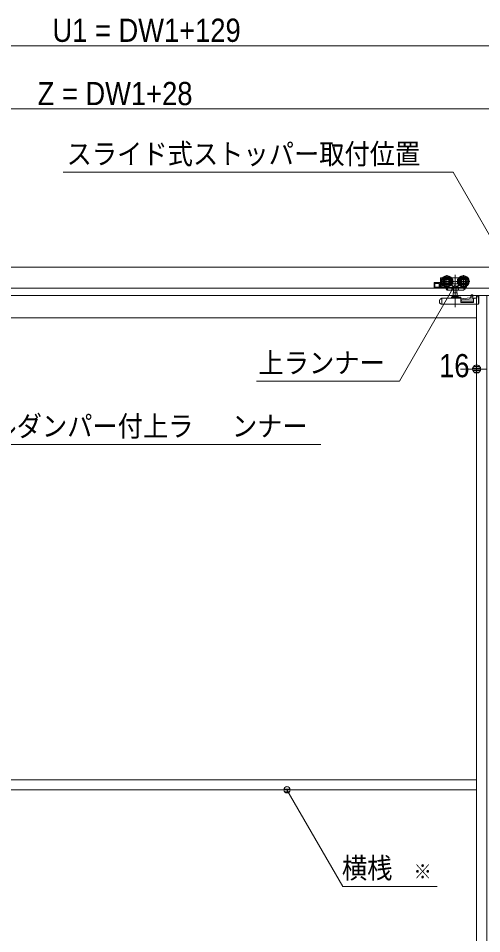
# Model space of a CAD drawing. Units: millimetres, scale not verified. Extents: x -6062 to 6062, y -3045 to 3045.
# Drawn here: x -4328 to -3596, y -703 to 743 of the extents above; entities that cross this region are included whole.
import ezdxf
from ezdxf.enums import TextEntityAlignment as Align

# ---------------------------------------------------------------- set-up
doc = ezdxf.new("R2010")
doc.units = ezdxf.units.MM
doc.header["$LTSCALE"] = 20
for name, color, linetype, lineweight in [('0-0_2寸法-3', 7, 'Continuous', 9), ('0-1_3一般', 7, 'Continuous', 9), ('0-3_2寸法-1', 7, 'Continuous', 9), ('0-4_0', 7, 'Continuous', 9), ('0-5_2寸法-2', 7, 'Continuous', 9)]:
    doc.layers.add(name, color=color, linetype=linetype, lineweight=lineweight)
doc.styles.add('ＭＳ ゴシック', font='')
doc.styles.add('ＭＳ Ｐゴシック', font='')
doc.styles.get('ＭＳ ゴシック').set_extended_font_data('MS Gothic')
doc.styles.get('ＭＳ Ｐゴシック').set_extended_font_data('MS PGothic')

# ---------------------------------------------------------------- blocks, each defined once
blk = doc.blocks.new('_Dot')
at = {"layer": '0-4_0'}
for p, q in [((-10, 0), (-20, 0)), ((9.78, 2), (-9.78, 2)), ((7.99, 6), (-7.99, 6)), ((9.16, -3.98), (-9.16, -3.98)), ((6, -7.98), (-6, -7.98))]:
    blk.add_line(p, q, dxfattribs=at)
for points in [[(10, 0), (9.92, 1.25), (9.69, 2.49), (9.3, 3.68), (8.76, 4.82), (8.09, 5.88), (7.29, 6.85), (6.37, 7.71), (5.36, 8.44), (4.26, 9.05), (3.09, 9.51), (1.87, 9.82), (0.63, 9.98), (-0.63, 9.98), (-1.87, 9.82), (-3.09, 9.51), (-4.26, 9.05), (-5.36, 8.44), (-6.37, 7.71), (-7.29, 6.85), (-8.09, 5.88), (-8.76, 4.82), (-9.3, 3.68), (-9.69, 2.49), (-9.92, 1.25), (-10, 0), (0, 0)], [(-10, 0), (-9.92, -1.25), (-9.69, -2.49), (-9.3, -3.68), (-8.76, -4.82), (-8.09, -5.88), (-7.29, -6.85), (-6.37, -7.71), (-5.36, -8.44), (-4.26, -9.05), (-3.09, -9.51), (-1.87, -9.82), (-0.63, -9.98), (0.63, -9.98), (1.87, -9.82), (3.09, -9.51), (4.26, -9.05), (5.36, -8.44), (6.37, -7.71), (7.29, -6.85), (8.09, -5.88), (8.76, -4.82), (9.3, -3.68), (9.69, -2.49), (9.92, -1.25), (10, 0), (0, 0)]]:
    blk.add_lwpolyline(points, close=True, dxfattribs=at)
blk = doc.blocks.new('グループ-109')
at = {"layer": '0-1_3一般'}
blk.add_line((13056.5, 7000), (-61863.5, 7000), dxfattribs=at)
blk = doc.blocks.new('グループ-110')
at = {"layer": '0-1_3一般'}
for p, q in [((-37400.5, 6662), (-37458, 6662)), ((-37258, 6750), (-37258, 6354)), ((-37098, 6662), (-37115.5, 6662)), ((-37098, 6662), (-37098, 6659.3)), ((-36898, 6662), (-37098, 6662)), ((-37098, 6659.3), (-37098, 6654.4)), ((-36998, 6758.4), (-36998, 5738.4)), ((-36880.5, 6662), (-36898, 6662)), ((-36898, 6659.3), (-36898, 6662)), ((-36898, 6654.4), (-36898, 6659.3)), ((-36738, 6750), (-36738, 6354)), ((-37668, 6492), (-37668, 6362)), ((-37648, 6512), (-37488, 6512)), ((-37638, 6482), (-37498, 6482)), ((-37638, 6372), (-37638, 6482)), ((-37498, 6372), (-37638, 6372)), ((-37501.6, 6372), (-37501.6, 6482)), ((-37498, 6482), (-37498, 6372)), ((-37468, 6352), (-37468, 6652)), ((-37456, 6552), (-37060, 6552)), ((-37438, 6372), (-37438, 6412)), ((-37438, 6412), (-37371.1, 6412)), ((-37328.4, 6372), (-37438, 6372)), ((-37436, 6622), (-37436, 6578.7)), ((-37436, 6525.2), (-37436, 6452)), ((-37419.2, 6632), (-37426, 6632)), ((-37426, 6442), (-37400.5, 6442)), ((-37341.8, 6392.7), (-37328.4, 6372)), ((-37295.1, 6375.8), (-37292.6, 6372)), ((-37286.1, 6362), (-37292.6, 6372)), ((-37107.8, 6452.4), (-37108, 6452.5)), ((-37098, 6654.4), (-37098, 6634.4)), ((-37098, 6449.5), (-37098, 6398)), ((-37054.3, 6371.5), (-37054.2, 6372)), ((-37054.2, 6282), (-37054.2, 6372)), ((-36941.8, 6372), (-36941.8, 6282)), ((-36936, 6552), (-36540, 6552)), ((-36898, 6634.4), (-36898, 6654.4)), ((-36898, 6398), (-36898, 6449.5)), ((-36898, 6398), (-36888, 6398)), ((-36888.2, 6452.4), (-36888, 6452.5)), ((-36671.2, 6366.5), (-36654.2, 6392.7)), ((-36632.5, 6406.1), (-36629, 6403.9)), ((-37468, 6342), (-37648, 6342)), ((-37318.9, 6342), (-37297, 6342)), ((-37308.9, 6362), (-37286.1, 6362)), ((-37308.9, 6352), (-37308.9, 6362)), ((-37308.9, 6342), (-37266.4, 6276.5)), ((-37286.1, 6362), (-37234.2, 6282)), ((-37280.7, 6362), (-37070, 6362)), ((-37258, 6272), (-37227.7, 6272)), ((-37227.7, 6272), (-37234.2, 6282)), ((-37222.2, 6272), (-37227.7, 6272)), ((-37222.2, 6272), (-37096, 6272)), ((-37101.9, 6362), (-37101.9, 6282)), ((-37096.3, 6272), (-37096, 6272)), ((-36910, 6080), (-37086, 6080)), ((-37061, 6190), (-36935, 6190)), ((-37061, 6080), (-37061, 6190)), ((-37051.9, 6272.1), (-37051.7, 6272)), ((-37047.5, 6190), (-37047.5, 6272)), ((-36948.5, 6272), (-36948.5, 6190)), ((-36944.1, 6272.1), (-36944.3, 6272)), ((-36944.3, 6272), (-36900, 6272)), ((-36935, 6190), (-36935, 6080)), ((-36926.5, 6362), (-36926, 6362)), ((-36926, 6362), (-36679.6, 6362)), ((-36900, 6272), (-36743.4, 6272)), ((-36899.7, 6272), (-36900, 6272)), ((-36894.1, 6362), (-36894.1, 6282)), ((-36797.8, 6362), (-36719.2, 6310.9)), ((-36686, 6362), (-36719.2, 6310.9)), ((-36718.8, 6311.1), (-36719.2, 6310.9)), ((-36694.4, 6303.3), (-36707, 6311.4)), ((-36502, 6092), (-36502, 6040.2)), ((-36494.6, 6118.6), (-36494.3, 6119.2)), ((-36482.4, 6124.7), (-36482, 6124.7)), ((-36482, 6124.7), (-36442.4, 6124.7)), ((-36442, 6122.8), (-36442, 6124.4)), ((-36442, 6124.4), (-36442, 6124.4)), ((-36442, 6116), (-36442, 6122.8)), ((-36442, 6062.3), (-36442, 6116)), ((-12320, 6100), (-36320, 6100)), ((-36320, 6100), (-36320, -39740)), ((-36320, -39740), (-36320, 6100)), ((-36258, 6086), (-36318, 6086)), ((-36258, 5826), (-36258, 6086)), ((-36256, 6084), (-36258, 6084)), ((-36256, 6074), (-36256, 6084)), ((-37498, 5930.5), (-37498, 5860)), ((-37498, 5860), (-37472.6, 5860)), ((-37472.6, 5860), (-37472.6, 5846.5)), ((-37472.6, 5846.5), (-37437.4, 5833.3)), ((-37437.4, 6008.7), (-37446.1, 6005.4)), ((-37437.4, 6008.7), (-37427.5, 6012.4)), ((-37418, 5826), (-37437.4, 5833.3)), ((-37419.7, 6015.3), (-37427.5, 6012.4)), ((-37418, 6006.3), (-37418, 6006)), ((-37418, 6006), (-37418, 5826)), ((-36258, 5826), (-37418, 5826)), ((-36828, 6016), (-37416.2, 6016)), ((-37118, 6046), (-37118, 6026)), ((-37051.3, 6056), (-37108, 6056)), ((-37051.3, 6056), (-36944.7, 6056)), ((-36828, 6056), (-36944.7, 6056)), ((-36818, 6026), (-36818, 6046)), ((-36522, 6027.6), (-36818, 5996)), ((-36818, 6026), (-36818, 6006)), ((-36818, 5888), (-36818, 6006)), ((-36818, 5926), (-36418, 5926)), ((-36818, 5888), (-36418, 5888)), ((-36800.1, 5963.7), (-36442, 6002)), ((-36472, 6059.1), (-36522, 6027.6)), ((-36442, 6062.3), (-36472, 6059.1)), ((-36442, 6002), (-36442, 6062.3)), ((-36418, 5888), (-36418, 5996)), ((-36256, 6074), (-36256, 5860)), ((-36320, 5400), (-59680, 5400)), ((-59680, -9200), (-36320, -9200)), ((-59680, -9520), (-36320, -9520))]:
    blk.add_line(p, q, dxfattribs=at)
blk.add_lwpolyline([(-59990, 6340), (11350, 6340), (11350, 7000), (-59990, 7000)], close=True, dxfattribs=at)
for points in [[(-37108, 6398), (-37098, 6398), (-36898, 6398)], [(-37098, 6449.5), (-37098.3, 6449.6), (-37098.5, 6449.7), (-37098.8, 6449.7), (-37099, 6449.8), (-37099.3, 6449.9), (-37099.5, 6449.9), (-37099.8, 6450), (-37100, 6450.1), (-37100.3, 6450.2), (-37100.5, 6450.2), (-37100.8, 6450.3), (-37101, 6450.4), (-37101.3, 6450.5), (-37101.5, 6450.5), (-37101.8, 6450.6), (-37102, 6450.7), (-37102.3, 6450.8), (-37102.5, 6450.8), (-37102.8, 6450.9), (-37103, 6451), (-37103.3, 6451.1), (-37103.5, 6451.1), (-37103.8, 6451.2), (-37104, 6451.3), (-37104.3, 6451.4), (-37104.5, 6451.4), (-37104.8, 6451.5), (-37105, 6451.6), (-37105.3, 6451.7), (-37105.5, 6451.7), (-37105.8, 6451.8), (-37106, 6451.9), (-37106.3, 6452), (-37106.5, 6452), (-37106.8, 6452.1), (-37107, 6452.2), (-37107.3, 6452.3), (-37107.5, 6452.3), (-37107.8, 6452.4)], [(-37070, 6362), (-37069.5, 6362), (-37069, 6362), (-37068.5, 6362.1), (-37068, 6362.1), (-37067.5, 6362.2), (-37067, 6362.3), (-37066.4, 6362.4), (-37065.9, 6362.5), (-37065.4, 6362.6), (-37064.9, 6362.7), (-37064.4, 6362.8), (-37063.9, 6363), (-37063.4, 6363.1), (-37062.9, 6363.3), (-37062.4, 6363.5), (-37061.9, 6363.7), (-37061.3, 6363.9), (-37060.8, 6364.1), (-37060.3, 6364.3), (-37059.8, 6364.5), (-37059.3, 6364.8), (-37058.8, 6365), (-37058.4, 6365.3), (-37057.9, 6365.6), (-37057.5, 6365.9), (-37057.1, 6366.2), (-37056.8, 6366.5), (-37056.4, 6366.9), (-37056.1, 6367.2), (-37055.8, 6367.6), (-37055.6, 6368), (-37055.3, 6368.4), (-37055.1, 6368.8), (-37054.9, 6369.2), (-37054.8, 6369.6), (-37054.6, 6370.1), (-37054.5, 6370.5), (-37054.4, 6371), (-37054.3, 6371.5)], [(-36941.8, 6372), (-36941.7, 6371.5), (-36941.6, 6371), (-36941.5, 6370.5), (-36941.4, 6370.1), (-36941.2, 6369.6), (-36941.1, 6369.2), (-36940.9, 6368.8), (-36940.7, 6368.4), (-36940.4, 6368), (-36940.2, 6367.6), (-36939.9, 6367.2), (-36939.6, 6366.9), (-36939.2, 6366.5), (-36938.9, 6366.2), (-36938.5, 6365.9), (-36938.1, 6365.6), (-36937.6, 6365.3), (-36937.2, 6365), (-36936.7, 6364.8), (-36936.2, 6364.5), (-36935.7, 6364.3), (-36935.2, 6364.1), (-36934.7, 6363.9), (-36934.1, 6363.7), (-36933.6, 6363.5), (-36933.1, 6363.3), (-36932.6, 6363.1), (-36932.1, 6363), (-36931.6, 6362.8), (-36931.1, 6362.7), (-36930.6, 6362.6), (-36930.1, 6362.5), (-36929.6, 6362.4), (-36929, 6362.3), (-36928.5, 6362.2), (-36928, 6362.1), (-36927.5, 6362.1), (-36927, 6362), (-36926.5, 6362)], [(-36898, 6449.5), (-36897.7, 6449.6), (-36897.5, 6449.7), (-36897.2, 6449.7), (-36897, 6449.8), (-36896.7, 6449.9), (-36896.5, 6449.9), (-36896.2, 6450), (-36896, 6450.1), (-36895.7, 6450.2), (-36895.5, 6450.2), (-36895.2, 6450.3), (-36895, 6450.4), (-36894.7, 6450.5), (-36894.5, 6450.5), (-36894.2, 6450.6), (-36894, 6450.7), (-36893.7, 6450.8), (-36893.5, 6450.8), (-36893.2, 6450.9), (-36893, 6451), (-36892.7, 6451.1), (-36892.5, 6451.1), (-36892.2, 6451.2), (-36892, 6451.3), (-36891.7, 6451.4), (-36891.5, 6451.4), (-36891.2, 6451.5), (-36891, 6451.6), (-36890.7, 6451.7), (-36890.5, 6451.7), (-36890.2, 6451.8), (-36890, 6451.9), (-36889.7, 6452), (-36889.5, 6452), (-36889.2, 6452.1), (-36889, 6452.2), (-36888.7, 6452.3), (-36888.5, 6452.3), (-36888.2, 6452.4)], [(-36726.7, 6281.1), (-36708.3, 6309.4), (-36671.2, 6366.5)], [(-36694.4, 6303.3), (-36644.5, 6380.1), (-36629, 6403.9)], [(-36000, -39740), (-36000, 6100), (-60000, 6100)], [(-37468, 6352), (-37468, 6342), (-37318.9, 6342)], [(-37101.9, 6282), (-37101.9, 6281.7), (-37101.9, 6281.3), (-37101.8, 6281), (-37101.8, 6280.7), (-37101.7, 6280.4), (-37101.7, 6280.1), (-37101.6, 6279.8), (-37101.6, 6279.4), (-37101.5, 6279.1), (-37101.4, 6278.8), (-37101.4, 6278.5), (-37101.3, 6278.2), (-37101.2, 6277.9), (-37101.1, 6277.6), (-37101, 6277.3), (-37100.9, 6276.9), (-37100.8, 6276.6), (-37100.7, 6276.3), (-37100.6, 6276), (-37100.4, 6275.7), (-37100.3, 6275.4), (-37100.2, 6275.1), (-37100, 6274.8), (-37099.8, 6274.6), (-37099.7, 6274.3), (-37099.5, 6274.1), (-37099.3, 6273.8), (-37099.1, 6273.6), (-37098.9, 6273.4), (-37098.7, 6273.2), (-37098.5, 6273), (-37098.2, 6272.9), (-37098, 6272.7), (-37097.7, 6272.6), (-37097.5, 6272.4), (-37097.2, 6272.3), (-37096.9, 6272.2), (-37096.6, 6272.1), (-37096.3, 6272)], [(-37096, 6272), (-37051.7, 6272), (-36944.3, 6272)], [(-37054.2, 6282), (-37054.2, 6281.7), (-37054.2, 6281.4), (-37054.2, 6281.2), (-37054.2, 6280.9), (-37054.2, 6280.6), (-37054.2, 6280.3), (-37054.2, 6280.1), (-37054.2, 6279.8), (-37054.2, 6279.5), (-37054.2, 6279.2), (-37054.2, 6278.9), (-37054.2, 6278.7), (-37054.2, 6278.4), (-37054.2, 6278.1), (-37054.1, 6277.8), (-37054.1, 6277.5), (-37054.1, 6277.2), (-37054.1, 6276.9), (-37054.1, 6276.7), (-37054.1, 6276.4), (-37054.1, 6276.1), (-37054.1, 6275.8), (-37054, 6275.5), (-37054, 6275.3), (-37053.9, 6275), (-37053.9, 6274.7), (-37053.8, 6274.5), (-37053.7, 6274.3), (-37053.6, 6274), (-37053.5, 6273.8), (-37053.3, 6273.6), (-37053.2, 6273.4), (-37053, 6273.2), (-37052.9, 6273), (-37052.7, 6272.8), (-37052.5, 6272.6), (-37052.3, 6272.4), (-37052.1, 6272.3), (-37051.9, 6272.1)], [(-36941.8, 6282), (-36941.8, 6281.7), (-36941.8, 6281.4), (-36941.8, 6281.2), (-36941.8, 6280.9), (-36941.8, 6280.6), (-36941.8, 6280.3), (-36941.8, 6280.1), (-36941.8, 6279.8), (-36941.8, 6279.5), (-36941.8, 6279.2), (-36941.8, 6278.9), (-36941.8, 6278.7), (-36941.8, 6278.4), (-36941.8, 6278.1), (-36941.9, 6277.8), (-36941.9, 6277.5), (-36941.9, 6277.2), (-36941.9, 6276.9), (-36941.9, 6276.7), (-36941.9, 6276.4), (-36941.9, 6276.1), (-36941.9, 6275.8), (-36942, 6275.5), (-36942, 6275.3), (-36942.1, 6275), (-36942.1, 6274.7), (-36942.2, 6274.5), (-36942.3, 6274.3), (-36942.4, 6274), (-36942.5, 6273.8), (-36942.7, 6273.6), (-36942.8, 6273.4), (-36943, 6273.2), (-36943.1, 6273), (-36943.3, 6272.8), (-36943.5, 6272.6), (-36943.7, 6272.4), (-36943.9, 6272.3), (-36944.1, 6272.1)], [(-36894.1, 6282), (-36894.1, 6281.7), (-36894.1, 6281.3), (-36894.2, 6281), (-36894.2, 6280.7), (-36894.3, 6280.4), (-36894.3, 6280.1), (-36894.4, 6279.8), (-36894.4, 6279.4), (-36894.5, 6279.1), (-36894.6, 6278.8), (-36894.6, 6278.5), (-36894.7, 6278.2), (-36894.8, 6277.9), (-36894.9, 6277.6), (-36895, 6277.3), (-36895.1, 6276.9), (-36895.2, 6276.6), (-36895.3, 6276.3), (-36895.4, 6276), (-36895.6, 6275.7), (-36895.7, 6275.4), (-36895.8, 6275.1), (-36896, 6274.8), (-36896.2, 6274.6), (-36896.3, 6274.3), (-36896.5, 6274.1), (-36896.7, 6273.8), (-36896.9, 6273.6), (-36897.1, 6273.4), (-36897.3, 6273.2), (-36897.5, 6273), (-36897.8, 6272.9), (-36898, 6272.7), (-36898.3, 6272.6), (-36898.5, 6272.4), (-36898.8, 6272.3), (-36899.1, 6272.2), (-36899.4, 6272.1), (-36899.7, 6272)], [(-36708.3, 6309.4), (-36708.1, 6309.7), (-36708, 6310), (-36707.9, 6310.2), (-36707.8, 6310.5), (-36707.8, 6310.7), (-36707.8, 6311), (-36707.8, 6311.2), (-36707.8, 6311.4), (-36707.9, 6311.5), (-36708, 6311.7), (-36708.2, 6311.8), (-36708.4, 6312), (-36708.6, 6312.1), (-36708.9, 6312.2), (-36709.2, 6312.2), (-36709.5, 6312.3), (-36709.8, 6312.3), (-36710.2, 6312.4), (-36710.6, 6312.4), (-36711.1, 6312.4), (-36711.5, 6312.3), (-36712, 6312.3), (-36712.5, 6312.3), (-36712.9, 6312.2), (-36713.3, 6312.2), (-36713.8, 6312.1), (-36714.2, 6312.1), (-36714.6, 6312), (-36715, 6312), (-36715.4, 6311.9), (-36715.8, 6311.8), (-36716.2, 6311.8), (-36716.6, 6311.7), (-36717, 6311.6), (-36717.4, 6311.5), (-36717.8, 6311.4), (-36718.1, 6311.3), (-36718.5, 6311.2), (-36718.8, 6311.1)], [(-36501.9, 6092.1), (-36501.9, 6092.8), (-36501.8, 6093.5), (-36501.8, 6094.2), (-36501.8, 6094.9), (-36501.7, 6095.6), (-36501.7, 6096.3), (-36501.6, 6097), (-36501.6, 6097.8), (-36501.5, 6098.5), (-36501.4, 6099.2), (-36501.3, 6099.9), (-36501.2, 6100.6), (-36501, 6101.3), (-36500.9, 6102), (-36500.7, 6102.7), (-36500.6, 6103.4), (-36500.4, 6104), (-36500.2, 6104.7), (-36500.1, 6105.4), (-36499.9, 6106.1), (-36499.7, 6106.8), (-36499.4, 6107.5), (-36499.2, 6108.2), (-36499, 6108.9), (-36498.7, 6109.5), (-36498.5, 6110.2), (-36498.3, 6110.9), (-36498, 6111.5), (-36497.7, 6112.2), (-36497.4, 6112.8), (-36497.2, 6113.5), (-36496.9, 6114.1), (-36496.6, 6114.8), (-36496.3, 6115.4), (-36495.9, 6116.1), (-36495.6, 6116.7), (-36495.3, 6117.3), (-36495, 6118), (-36494.6, 6118.6)], [(-36494.2, 6119.2), (-36494.1, 6119.5), (-36493.9, 6119.8), (-36493.7, 6120.1), (-36493.5, 6120.4), (-36493.3, 6120.6), (-36493.1, 6120.9), (-36492.9, 6121.1), (-36492.7, 6121.4), (-36492.4, 6121.6), (-36492.2, 6121.8), (-36491.9, 6122), (-36491.7, 6122.2), (-36491.4, 6122.4), (-36491.1, 6122.6), (-36490.8, 6122.8), (-36490.5, 6122.9), (-36490.1, 6123.1), (-36489.8, 6123.2), (-36489.5, 6123.3), (-36489.1, 6123.4), (-36488.7, 6123.5), (-36488.4, 6123.6), (-36488, 6123.7), (-36487.7, 6123.8), (-36487.3, 6123.9), (-36487, 6124), (-36486.6, 6124.1), (-36486.2, 6124.2), (-36485.9, 6124.2), (-36485.5, 6124.3), (-36485.2, 6124.3), (-36484.8, 6124.4), (-36484.5, 6124.5), (-36484.1, 6124.5), (-36483.8, 6124.5), (-36483.4, 6124.6), (-36483.1, 6124.6), (-36482.7, 6124.6), (-36482.4, 6124.7)], [(-36442.4, 6124.7), (-36442.3, 6124.7), (-36442.3, 6124.7), (-36442.3, 6124.7), (-36442.3, 6124.7), (-36442.3, 6124.7), (-36442.3, 6124.7), (-36442.3, 6124.7), (-36442.3, 6124.7), (-36442.2, 6124.7), (-36442.2, 6124.7), (-36442.2, 6124.7), (-36442.2, 6124.6), (-36442.2, 6124.6), (-36442.2, 6124.6), (-36442.2, 6124.6), (-36442.2, 6124.6), (-36442.2, 6124.6), (-36442.1, 6124.6), (-36442.1, 6124.6), (-36442.1, 6124.6), (-36442.1, 6124.6), (-36442.1, 6124.6), (-36442.1, 6124.6), (-36442.1, 6124.6), (-36442.1, 6124.6), (-36442.1, 6124.5), (-36442.1, 6124.5), (-36442.1, 6124.5), (-36442, 6124.5), (-36442, 6124.5), (-36442, 6124.5), (-36442, 6124.5), (-36442, 6124.5), (-36442, 6124.5), (-36442, 6124.4), (-36442, 6124.4), (-36442, 6124.4), (-36442, 6124.4), (-36442, 6124.4)], [(-36398, 6016), (-36318, 6016), (-36318, 6086)], [(-37427.5, 6012.4), (-37427.2, 6012.3), (-37426.9, 6012.2), (-37426.6, 6012.1), (-37426.3, 6012), (-37426, 6012), (-37425.7, 6011.8), (-37425.4, 6011.7), (-37425.1, 6011.6), (-37424.8, 6011.5), (-37424.5, 6011.4), (-37424.2, 6011.3), (-37423.9, 6011.2), (-37423.6, 6011.1), (-37423.3, 6011), (-37423, 6010.9), (-37422.7, 6010.7), (-37422.4, 6010.6), (-37422.1, 6010.5), (-37421.8, 6010.4), (-37421.5, 6010.2), (-37421.2, 6010.1), (-37420.9, 6010), (-37420.6, 6009.8), (-37420.4, 6009.7), (-37420.1, 6009.5), (-37419.9, 6009.3), (-37419.6, 6009.2), (-37419.4, 6009), (-37419.2, 6008.8), (-37419.1, 6008.5), (-37418.9, 6008.3), (-37418.7, 6008.1), (-37418.6, 6007.9), (-37418.5, 6007.6), (-37418.4, 6007.4), (-37418.3, 6007.1), (-37418.2, 6006.8), (-37418.1, 6006.6), (-37418, 6006.3)], [(-36256, 5860), (-36256.6, 5853.7), (-36258, 5848.8)]]:
    blk.add_lwpolyline(points, dxfattribs=at)
for centre, radius in [((-37258, 6552), 180), ((-37258, 6552), 160), ((-37258, 6552), 130), ((-37258, 6552), 126), ((-37258, 6552), 104), ((-36738, 6552), 180), ((-36738, 6552), 160), ((-36738, 6552), 130), ((-36738, 6552), 126), ((-36738, 6552), 104), ((-37258, 6552), 74), ((-37258, 6552), 60), ((-36738, 6552), 74), ((-36738, 6552), 60)]:
    blk.add_circle(centre, radius, dxfattribs=at)
for centre, radius, start, end in [((-37458, 6652), 10, 90, 180), ((-37648, 6492), 20, 90, 180), ((-37488, 6532), 20, 270, 0), ((-37426, 6622), 10, 90, 180), ((-37416, 6462), 20, 180, 270), ((-37426, 6452), 10, 180, 270), ((-37280.7, 6372), 10, 213, 270), ((-37258, 6552), 190, 327.3631, 32.6369), ((-36738, 6552), 190, 147.3631, 212.6369), ((-36679.6, 6372), 10, 270, 327), ((-37648, 6362), 20, 180, 270), ((-37318.9, 6352), 10, 270, 0), ((-37258, 6282), 10, 213, 270), ((-37222.2, 6282), 10, 213, 270), ((-37086, 6068), 12, 90, 180), ((-36910, 6068), 12, 0, 90), ((-36743.4, 6292), 20, 270, 327), ((-37418, 5930.5), 80, 110.55605, 180), ((-37416.2, 6006), 10, 90, 110.55605), ((-37128, 6026), 10, 270, 0), ((-37108, 6046), 10, 90, 180), ((-37086, 6068), 12, 180, 270), ((-36910, 6068), 12, 270, 0), ((-36828, 6046), 10, 0, 90), ((-36828, 6006), 10, 0, 90), ((-36798, 5943.8), 20, 96.10164, 180), ((-36398, 5996), 20, 90, 180)]:
    blk.add_arc(centre, radius, start, end, dxfattribs=at)
blk = doc.blocks.new('グループ-111')
at = {"layer": '0-1_3一般'}
for name in ['グループ-109', 'グループ-110']:
    blk.add_blockref(name, (0, 0), dxfattribs=at)

msp = doc.modelspace()

# ---------------------------------------------------------------- linework, layer by layer
at = {"layer": '0-0_2寸法-3'}
for p, q in [((-3632.51, 323.83), (-3642.29, 323.83)), ((-3633.4, 319.83), (-3641.4, 319.83)), ((-3637.23, 327.83), (-3637.57, 327.83)), ((-3637.23, 327.83), (-3637.57, 327.83)), ((-3898.61, -475.01), (-3908.39, -475.01)), ((-3903.33, -471.01), (-3903.67, -471.01)), ((-3903.33, -471.01), (-3903.67, -471.01)), ((-3899.5, -479.01), (-3907.5, -479.01))]:
    msp.add_line(p, q, dxfattribs=at)
for points in [[(-3549.5, 342), (-3640.72, 500), (-4257.5, 500)], [(-3849.94, 70), (-4448.78, 70), (-4595.02, 323.3)], [(-3951.56, 170), (-3725.64, 170), (-3637.4, 322.84)], [(-3666.16, -628.84), (-3815.26, -628.84), (-3903.5, -476)]]:
    msp.add_lwpolyline(points, dxfattribs=at)
for centre in [(-3637.4, 322.84), (-3637.4, 322.84), (-3903.5, -476), (-3903.5, -476)]:
    msp.add_circle(centre, 5.01, dxfattribs=at)
at = {"layer": '0-3_2寸法-1'}
for p, q in [((-3471.21, 700), (-4774.79, 700)), ((-3572.21, 600), (-4774.79, 600))]:
    msp.add_line(p, q, dxfattribs=at)
at = {"layer": '0-5_2寸法-2'}
for p, q in [((-3603.5, 209), (-3603.3, 209)), ((-3616.21, 189), (-3628.92, 189)), ((-3603.5, 189), (-3587.5, 189))]:
    msp.add_line(p, q, dxfattribs=at)

# ---------------------------------------------------------------- block references
at = {"layer": '0-1_3一般', "xscale": 0.05, "yscale": 0.05}
msp.add_blockref('グループ-111', (-1787.5, 0), dxfattribs=at)
at = {"layer": '0-5_2寸法-2', "xscale": 0.6356201, "yscale": 0.6356201}
msp.add_blockref('_Dot', (-3603.5, 189), dxfattribs=at)

# ---------------------------------------------------------------- texts
at = {"layer": '0-0_2寸法-3', "style": 'ＭＳ ゴシック', "width": 0.9}
for s, height, p in [('スライド式ストッパー取付位置', 32.55, (-4252.06, 502.97)), ('上ランナー', 32.55, (-3948.52, 172.77)), ('ダブルダンパー付上ラ', 32.55, (-4450.88, 72.77)), ('ンナー', 32.55, (-3990.57, 72.77)), ('横桟', 32.55, (-3816.61, -625.66)), ('※', 23.31, (-3703.26, -623.88))]:
    msp.add_text(s, height=height, dxfattribs=at).set_placement(p, align=Align.BOTTOM_LEFT)
at = {"layer": '0-3_2寸法-1', "style": 'ＭＳ Ｐゴシック', "width": 0.9}
for s, p in [('U1 = DW1+129', (-4274.37, 695.04)), ('Z = DW1+28', (-4297.81, 595.04))]:
    msp.add_text(s, height=36.69, dxfattribs=at).set_placement(p, align=Align.BOTTOM_LEFT)
at = {"layer": '0-5_2寸法-2', "style": 'ＭＳ Ｐゴシック', "width": 0.9}
msp.add_text('16', height=36.66, dxfattribs=at).set_placement((-3662.83, 165.03), align=Align.BOTTOM_LEFT)

doc.saveas('drawing.dxf')
